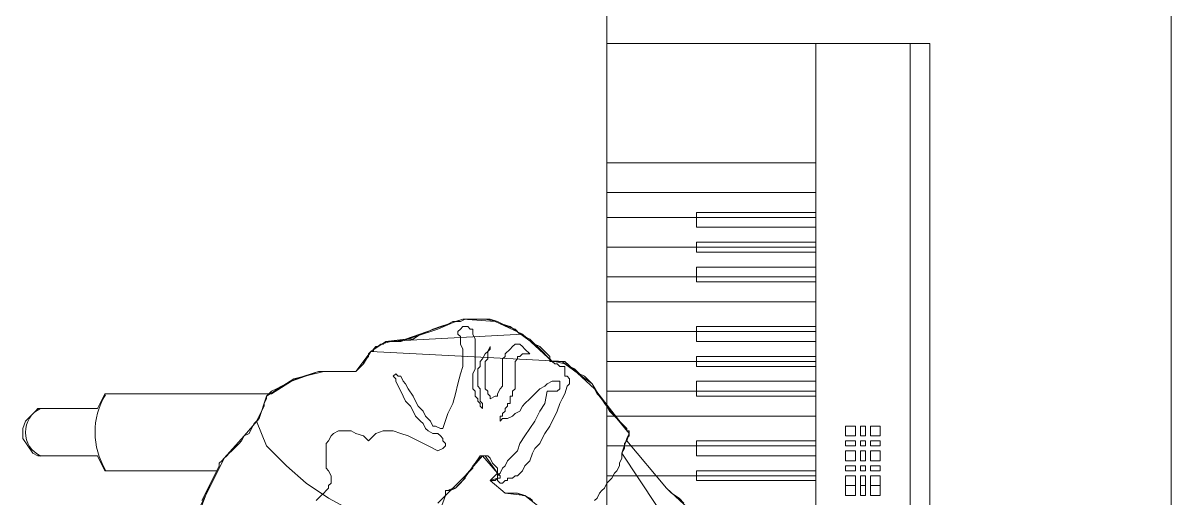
# Model space of a CAD drawing. Header units: millimetres. Extents: x 3050 to 430575, y -569542 to 36130.
# Drawn here: x 296443 to 297359, y -467452 to -467073 of the extents above; entities that cross this region are included whole.
import ezdxf

# ---------------------------------------------------------------- set-up
doc = ezdxf.new("R2010")
doc.units = ezdxf.units.MM
doc.layers.add('PDF _Геометрия', color=7, linetype='Continuous')

# ---------------------------------------------------------------- blocks, each defined once
blk = doc.blocks.new('ТХ3 4 этаж')
at = {"layer": 'PDF _Геометрия', "color": 5, "lineweight": 0}
for points in [[(10284.6, -50050), (11184.8, -50050), (11184.8, -52631.5), (10284.6, -52631.5)], [(10427.4, -50399), (10617.7, -50399), (10617.7, -50422.8), (10427.4, -50422.8)], [(10427.4, -50446.5), (10617.7, -50446.5), (10617.7, -50462.4), (10427.4, -50462.4)], [(10427.4, -50486.2), (10617.7, -50486.2), (10617.7, -50510), (10427.4, -50510)], [(10427.4, -50581.4), (10617.7, -50581.4), (10617.7, -50605.2), (10427.4, -50605.2)], [(10427.4, -50629), (10617.7, -50629), (10617.7, -50644.8), (10427.4, -50644.8)], [(10427.4, -50668.6), (10617.7, -50668.6), (10617.7, -50692.4), (10427.4, -50692.4)], [(10681.2, -50755.9), (10665.3, -50755.9), (10665.3, -50740), (10681.2, -50740)], [(10697, -50755.9), (10689.1, -50755.9), (10689.1, -50740), (10697, -50740)], [(10720.8, -50755.9), (10705, -50755.9), (10705, -50740), (10720.8, -50740)], [(10427.4, -50763.8), (10617.7, -50763.8), (10617.7, -50787.6), (10427.4, -50787.6)], [(10681.2, -50771.7), (10665.3, -50771.7), (10665.3, -50763.8), (10681.2, -50763.8)], [(10697, -50771.7), (10689.1, -50771.7), (10689.1, -50763.8), (10697, -50763.8)], [(10720.8, -50771.7), (10705, -50771.7), (10705, -50763.8), (10720.8, -50763.8)], [(10681.2, -50795.5), (10665.3, -50795.5), (10665.3, -50779.6), (10681.2, -50779.6)], [(10697, -50795.5), (10689.1, -50795.5), (10689.1, -50779.6), (10697, -50779.6)], [(10720.8, -50795.5), (10705, -50795.5), (10705, -50779.6), (10720.8, -50779.6)], [(10427.4, -50811.4), (10617.7, -50811.4), (10617.7, -50827.2), (10427.4, -50827.2)], [(10681.2, -50811.4), (10665.3, -50811.4), (10665.3, -50803.4), (10681.2, -50803.4)], [(10681.2, -50835.2), (10665.3, -50835.2), (10665.3, -50819.3), (10681.2, -50819.3)], [(10697, -50811.4), (10689.1, -50811.4), (10689.1, -50803.4), (10697, -50803.4)], [(10697, -50835.2), (10689.1, -50835.2), (10689.1, -50819.3), (10697, -50819.3)], [(10720.8, -50811.4), (10705, -50811.4), (10705, -50803.4), (10720.8, -50803.4)], [(10720.8, -50835.2), (10705, -50835.2), (10705, -50819.3), (10720.8, -50819.3)], [(10681.2, -50851), (10665.3, -50851), (10665.3, -50835.2), (10681.2, -50835.2)], [(10697, -50851), (10689.1, -50851), (10689.1, -50835.2), (10697, -50835.2)], [(10720.8, -50851), (10705, -50851), (10705, -50835.2), (10720.8, -50835.2)]]:
    blk.add_lwpolyline(points, close=True, dxfattribs=at)
for points in [[(10284.6, -50129.3), (10800.1, -50129.3), (10800.1, -52552.2), (10284.6, -52552.2)], [(10617.7, -50129.3), (10617.7, -52552.2)], [(10768.4, -52552.2), (10768.4, -50129.3)], [(10617.7, -50319.7), (10284.6, -50319.7)], [(10617.7, -50367.2), (10284.6, -50367.2)], [(10617.7, -50406.9), (10284.6, -50406.9)], [(10617.7, -50454.5), (10284.6, -50454.5)], [(10617.7, -50502.1), (10284.6, -50502.1)], [(10617.7, -50541.7), (10284.6, -50541.7)], [(10165.7, -50859), (10153.8, -50851), (10141.9, -50847.1), (10133.9, -50847.1), (10122, -50847.1), (10098.2, -50827.2), (10110.1, -50823.3), (10110.1, -50815.3), (10090.3, -50787.6), (10082.4, -50787.6), (10074.4, -50799.5), (10054.6, -50827.2), (10042.7, -50839.1), (10034.8, -50843.1), (10026.9, -50843.1), (10026.9, -50851), (10015, -50862.9)], [(9638.3, -50866.9), (9650.2, -50835.2), (9662, -50811.4), (9483.6, -50811.4), (9471.7, -50787.6), (9376.5, -50787.6), (9368.6, -50783.6), (9360.7, -50771.7), (9352.7, -50759.8), (9352.7, -50744), (9356.7, -50732.1), (9364.6, -50724.1), (9372.6, -50716.2), (9376.5, -50712.2), (9471.7, -50712.2), (9483.6, -50688.4), (9749.3, -50688.4), (9781, -50668.6), (9824.6, -50652.8), (9876.2, -50652.8), (9884.1, -50652.8), (9896, -50640.9), (9907.9, -50621), (9923.8, -50609.1), (9939.6, -50605.2), (9955.5, -50605.2), (9979.3, -50597.2), (10015, -50585.3), (10042.7, -50573.4), (10054.6, -50569.5), (10070.5, -50569.5), (10090.3, -50569.5), (10110.1, -50573.4), (10118.1, -50577.4), (10130, -50581.4), (10173.6, -50613.1), (10197.4, -50636.9), (10201.3, -50636.9), (10217.2, -50640.9), (10260.8, -50672.6), (10272.7, -50692.4), (10284.6, -50708.3), (10300.5, -50728.1), (10320.3, -50751.9), (10316.3, -50759.8), (10308.4, -50783.6), (10363.9, -50866.9)], [(9634.3, -50870.8), (9673.9, -50791.5), (9705.7, -50755.9), (9729.5, -50728.1), (9741.4, -50692.4), (9785, -50664.6), (9832.6, -50652.8), (9884.1, -50652.8), (9907.9, -50621), (9931.7, -50605.2), (9963.4, -50601.2), (10054.6, -50569.5), (10106.2, -50573.4), (10149.8, -50593.3), (10197.4, -50636.9), (10217.2, -50636.9), (10264.8, -50680.5), (10320.3, -50751.9), (10316.3, -50763.8), (10379.8, -50839.1), (10435.3, -50890.7)], [(10173.6, -50866.9), (10153.8, -50851), (10122, -50847.1), (10098.2, -50827.2), (10110.1, -50815.3), (10086.3, -50787.6), (10058.6, -50819.3), (10026.9, -50851), (9999.1, -50926.4)], [(10165.7, -50859), (10161.7, -50855), (10153.8, -50851), (10149.8, -50851), (10141.9, -50847.1), (10133.9, -50847.1), (10130, -50847.1), (10122, -50847.1), (10098.2, -50827.2), (10102.2, -50827.2), (10106.2, -50827.2), (10110.1, -50823.3), (10114.1, -50823.3), (10114.1, -50819.3), (10110.1, -50815.3), (10110.1, -50807.4), (10106.2, -50803.4), (10102.2, -50799.5), (10098.2, -50791.5), (10094.3, -50787.6), (10090.3, -50787.6), (10082.4, -50787.6), (10082.4, -50791.5), (10078.4, -50795.5), (10074.4, -50799.5), (10070.5, -50803.4), (10070.5, -50807.4), (10066.5, -50811.4), (10062.6, -50815.3), (10058.6, -50819.3), (10058.6, -50823.3), (10054.6, -50827.2), (10050.7, -50831.2), (10046.7, -50835.2), (10042.7, -50839.1), (10038.8, -50839.1), (10030.8, -50843.1), (10026.9, -50843.1), (10026.9, -50847.1), (10026.9, -50851), (10022.9, -50855), (10018.9, -50859)], [(9638.3, -50859), (9642.2, -50851), (9646.2, -50843.1), (9650.2, -50835.2), (9654.1, -50827.2), (9658.1, -50819.3), (9662, -50811.4), (9666, -50803.4), (9666, -50799.5), (9670, -50795.5), (9673.9, -50791.5), (9677.9, -50787.6), (9681.9, -50783.6), (9685.8, -50779.6), (9689.8, -50775.7), (9697.7, -50767.7), (9701.7, -50763.8), (9705.7, -50755.9), (9713.6, -50751.9), (9717.6, -50744), (9721.5, -50736), (9725.5, -50732.1), (9729.5, -50724.1), (9733.4, -50716.2), (9737.4, -50708.3), (9737.4, -50704.3), (9741.4, -50696.4), (9741.4, -50692.4), (9745.3, -50688.4), (9749.3, -50684.5), (9757.2, -50680.5), (9765.1, -50676.5), (9773.1, -50672.6), (9781, -50668.6), (9788.9, -50664.6), (9800.8, -50660.7), (9812.7, -50656.7), (9824.6, -50652.8), (9840.5, -50652.8), (9852.4, -50652.8), (9868.2, -50652.8), (9884.1, -50652.8), (9888.1, -50648.8), (9892, -50644.8), (9896, -50640.9), (9896, -50636.9), (9900, -50632.9), (9903.9, -50629), (9903.9, -50625), (9907.9, -50621), (9911.9, -50621), (9911.9, -50617.1), (9915.8, -50613.1), (9919.8, -50613.1), (9923.8, -50609.1), (9927.7, -50609.1), (9931.7, -50605.2), (9947.6, -50605.2), (9963.4, -50601.2), (9975.3, -50601.2), (9987.2, -50593.3), (9999.1, -50589.3), (10007, -50585.3), (10018.9, -50581.4), (10030.8, -50577.4), (10038.8, -50573.4), (10050.7, -50573.4), (10058.6, -50569.5), (10070.5, -50569.5), (10082.4, -50569.5), (10098.2, -50569.5), (10110.1, -50573.4), (10126, -50581.4), (10137.9, -50585.3), (10145.8, -50593.3), (10153.8, -50597.2), (10161.7, -50601.2), (10169.6, -50609.1), (10177.6, -50613.1), (10185.5, -50621), (10193.4, -50629), (10193.4, -50632.9), (10197.4, -50636.9), (10201.3, -50636.9), (10205.3, -50636.9), (10209.3, -50636.9), (10213.2, -50636.9), (10217.2, -50640.9), (10221.2, -50640.9), (10225.1, -50644.8), (10233.1, -50648.8), (10241, -50656.7), (10248.9, -50660.7), (10260.8, -50672.6), (10264.8, -50680.5), (10268.8, -50688.4), (10276.7, -50696.4), (10280.7, -50704.3), (10284.6, -50708.3), (10288.6, -50716.2), (10292.5, -50720.2), (10296.5, -50724.1), (10300.5, -50728.1), (10304.4, -50732.1), (10308.4, -50736), (10312.4, -50740), (10316.3, -50744), (10316.3, -50747.9), (10320.3, -50747.9), (10320.3, -50751.9), (10320.3, -50755.9), (10316.3, -50759.8), (10316.3, -50763.8), (10312.4, -50767.7), (10312.4, -50775.7), (10308.4, -50783.6), (10308.4, -50791.5), (10304.4, -50799.5), (10304.4, -50803.4), (10300.5, -50811.4), (10296.5, -50815.3), (10292.5, -50823.3), (10288.6, -50827.2), (10284.6, -50831.2), (10280.7, -50839.1), (10276.7, -50843.1), (10272.7, -50847.1), (10268.8, -50855), (10264.8, -50859)], [(9638.3, -50859), (9642.2, -50851), (9646.2, -50843.1), (9650.2, -50835.2), (9654.1, -50827.2), (9658.1, -50819.3), (9662, -50811.4), (9666, -50803.4), (9666, -50799.5), (9670, -50795.5), (9673.9, -50791.5), (9677.9, -50787.6), (9681.9, -50783.6), (9685.8, -50779.6), (9689.8, -50775.7), (9697.7, -50767.7), (9701.7, -50763.8), (9705.7, -50755.9), (9713.6, -50751.9), (9717.6, -50744), (9721.5, -50736), (9725.5, -50732.1), (9729.5, -50724.1), (9733.4, -50716.2), (9737.4, -50708.3), (9737.4, -50704.3), (9741.4, -50696.4), (9741.4, -50692.4), (9745.3, -50688.4), (9749.3, -50684.5), (9757.2, -50680.5), (9765.1, -50676.5), (9773.1, -50672.6), (9781, -50668.6), (9788.9, -50664.6), (9800.8, -50660.7), (9812.7, -50656.7), (9824.6, -50652.8), (9840.5, -50652.8), (9852.4, -50652.8), (9868.2, -50652.8), (9884.1, -50652.8), (9888.1, -50648.8), (9892, -50644.8), (9896, -50640.9), (9896, -50636.9), (9900, -50632.9), (9903.9, -50629), (9903.9, -50625), (9907.9, -50621), (9911.9, -50621), (9911.9, -50617.1), (9915.8, -50613.1), (9919.8, -50613.1), (9923.8, -50609.1), (9927.7, -50609.1), (9931.7, -50605.2), (9947.6, -50605.2), (9963.4, -50601.2), (9975.3, -50601.2), (9987.2, -50593.3), (9999.1, -50589.3), (10007, -50585.3), (10018.9, -50581.4), (10030.8, -50577.4), (10038.8, -50573.4), (10050.7, -50573.4), (10058.6, -50569.5), (10070.5, -50569.5), (10082.4, -50569.5), (10098.2, -50569.5), (10110.1, -50573.4), (10126, -50581.4), (10137.9, -50585.3), (10145.8, -50593.3), (10153.8, -50597.2), (10161.7, -50601.2), (10169.6, -50609.1), (10177.6, -50613.1), (10185.5, -50621), (10193.4, -50629), (10193.4, -50636.9), (10197.4, -50636.9), (10201.3, -50640.9), (10205.3, -50640.9), (10209.3, -50644.8), (10217.2, -50644.8), (10217.2, -50652.8), (10217.2, -50656.7), (10217.2, -50660.7), (10221.2, -50660.7), (10225.1, -50664.6), (10225.1, -50668.6), (10225.1, -50672.6), (10221.2, -50676.5), (10217.2, -50688.4), (10213.2, -50696.4), (10209.3, -50704.3), (10205.3, -50716.2), (10201.3, -50724.1), (10197.4, -50732.1), (10193.4, -50740), (10185.5, -50751.9), (10181.5, -50759.8), (10177.6, -50767.7), (10169.6, -50775.7), (10165.7, -50783.6), (10161.7, -50795.5), (10153.8, -50803.4), (10149.8, -50811.4), (10141.9, -50819.3), (10137.9, -50819.3), (10133.9, -50823.3), (10130, -50823.3), (10126, -50823.3), (10126, -50827.2), (10122, -50827.2), (10118.1, -50831.2), (10114.1, -50831.2), (10110.1, -50827.2), (10110.1, -50823.3), (10110.1, -50819.3), (10114.1, -50815.3), (10118.1, -50807.4), (10122, -50803.4), (10126, -50795.5), (10133.9, -50787.6), (10141.9, -50779.6), (10145.8, -50767.7), (10153.8, -50755.9), (10161.7, -50744), (10169.6, -50732.1), (10177.6, -50716.2), (10185.5, -50704.3), (10189.4, -50684.5), (10193.4, -50684.5), (10197.4, -50684.5), (10201.3, -50684.5), (10205.3, -50684.5), (10209.3, -50680.5), (10209.3, -50676.5), (10209.3, -50672.6), (10209.3, -50668.6), (10201.3, -50668.6), (10197.4, -50668.6), (10189.4, -50672.6), (10185.5, -50676.5), (10177.6, -50680.5), (10173.6, -50684.5), (10165.7, -50692.4), (10161.7, -50696.4), (10153.8, -50704.3), (10149.8, -50708.3), (10145.8, -50716.2), (10137.9, -50720.2), (10133.9, -50724.1), (10126, -50728.1), (10118.1, -50728.1), (10114.1, -50732.1), (10114.1, -50728.1), (10114.1, -50724.1), (10118.1, -50724.1), (10118.1, -50720.2), (10122, -50716.2), (10122, -50712.2), (10126, -50708.3), (10126, -50704.3), (10130, -50704.3), (10130, -50700.3), (10130, -50696.4), (10130, -50692.4), (10133.9, -50692.4), (10133.9, -50688.4), (10133.9, -50684.5), (10137.9, -50680.5), (10137.9, -50676.5), (10137.9, -50668.6), (10137.9, -50664.6), (10137.9, -50656.7), (10137.9, -50652.8), (10137.9, -50648.8), (10137.9, -50644.8), (10137.9, -50640.9), (10137.9, -50636.9), (10141.9, -50632.9), (10141.9, -50629), (10145.8, -50629), (10149.8, -50625), (10153.8, -50625), (10161.7, -50625), (10153.8, -50617.1), (10149.8, -50613.1), (10145.8, -50609.1), (10141.9, -50609.1), (10137.9, -50609.1), (10133.9, -50613.1), (10130, -50617.1), (10122, -50625), (10122, -50629), (10118.1, -50632.9), (10118.1, -50636.9), (10118.1, -50644.8), (10118.1, -50648.8), (10118.1, -50652.8), (10118.1, -50660.7), (10118.1, -50664.6), (10118.1, -50672.6), (10118.1, -50676.5), (10114.1, -50680.5), (10110.1, -50688.4), (10110.1, -50692.4), (10106.2, -50692.4), (10098.2, -50696.4), (10098.2, -50692.4), (10094.3, -50688.4), (10094.3, -50684.5), (10090.3, -50680.5), (10090.3, -50672.6), (10090.3, -50668.6), (10090.3, -50660.7), (10090.3, -50656.7), (10090.3, -50648.8), (10090.3, -50644.8), (10090.3, -50636.9), (10094.3, -50632.9), (10094.3, -50629), (10094.3, -50621), (10098.2, -50617.1), (10098.2, -50613.1), (10094.3, -50621), (10090.3, -50625), (10086.3, -50632.9), (10082.4, -50636.9), (10082.4, -50644.8), (10078.4, -50648.8), (10078.4, -50656.7), (10078.4, -50664.6), (10078.4, -50668.6), (10078.4, -50676.5), (10082.4, -50680.5), (10082.4, -50688.4), (10082.4, -50696.4), (10082.4, -50700.3), (10086.3, -50704.3), (10086.3, -50712.2), (10082.4, -50708.3), (10082.4, -50704.3), (10078.4, -50700.3), (10078.4, -50696.4), (10074.4, -50692.4), (10074.4, -50688.4), (10074.4, -50684.5), (10070.5, -50680.5), (10070.5, -50676.5), (10070.5, -50668.6), (10070.5, -50664.6), (10070.5, -50660.7), (10070.5, -50656.7), (10074.4, -50648.8), (10074.4, -50644.8), (10074.4, -50636.9), (10074.4, -50632.9), (10074.4, -50629), (10074.4, -50625), (10074.4, -50617.1), (10074.4, -50613.1), (10074.4, -50605.2), (10074.4, -50601.2), (10070.5, -50593.3), (10070.5, -50589.3), (10070.5, -50585.3), (10066.5, -50585.3), (10062.6, -50581.4), (10054.6, -50581.4), (10050.7, -50585.3), (10046.7, -50589.3), (10046.7, -50593.3), (10050.7, -50597.2), (10050.7, -50605.2), (10050.7, -50609.1), (10054.6, -50617.1), (10054.6, -50625), (10054.6, -50632.9), (10054.6, -50644.8), (10050.7, -50656.7), (10046.7, -50672.6), (10042.7, -50688.4), (10038.8, -50704.3), (10030.8, -50720.2), (10022.9, -50744), (10018.9, -50744), (10011, -50740), (10007, -50740), (10003.1, -50732.1), (9995.1, -50724.1), (9991.2, -50716.2), (9983.2, -50708.3), (9979.3, -50700.3), (9975.3, -50692.4), (9967.4, -50680.5), (9963.4, -50672.6), (9959.5, -50668.6), (9955.5, -50660.7), (9951.5, -50660.7), (9947.6, -50656.7), (9943.6, -50660.7), (9947.6, -50664.6), (9947.6, -50668.6), (9951.5, -50676.5), (9955.5, -50684.5), (9959.5, -50692.4), (9963.4, -50700.3), (9971.3, -50708.3), (9975.3, -50716.2), (9979.3, -50724.1), (9987.2, -50732.1), (9991.2, -50736), (9995.1, -50744), (9999.1, -50747.9), (10007, -50751.9), (10011, -50751.9), (10015, -50751.9), (10018.9, -50755.9), (10022.9, -50759.8), (10022.9, -50763.8), (10026.9, -50767.7), (10026.9, -50771.7), (10022.9, -50775.7), (10015, -50779.6), (9999.1, -50771.7), (9983.2, -50763.8), (9967.4, -50755.9), (9955.5, -50751.9), (9943.6, -50747.9), (9927.7, -50747.9), (9915.8, -50751.9), (9903.9, -50763.8), (9896, -50755.9), (9884.1, -50751.9), (9876.2, -50747.9), (9868.2, -50747.9), (9860.3, -50747.9), (9856.4, -50747.9), (9848.4, -50751.9), (9844.5, -50755.9), (9840.5, -50763.8), (9836.5, -50767.7), (9836.5, -50775.7), (9836.5, -50783.6), (9836.5, -50791.5), (9836.5, -50799.5), (9836.5, -50807.4), (9840.5, -50811.4), (9844.5, -50819.3), (9844.5, -50823.3), (9844.5, -50831.2), (9840.5, -50835.2), (9840.5, -50839.1), (9836.5, -50843.1), (9832.6, -50847.1), (9828.6, -50851), (9824.6, -50855), (9820.7, -50859)], [(10149.8, -50593.3), (9931.7, -50605.2)], [(10617.7, -50589.3), (10284.6, -50589.3)], [(10217.2, -50636.9), (9907.9, -50621)], [(10617.7, -50636.9), (10284.6, -50636.9)], [(9483.6, -50688.4), (9749.3, -50688.4)], [(10617.7, -50684.5), (10284.6, -50684.5)], [(9376.5, -50712.2), (9471.7, -50712.2)], [(10617.7, -50724.1), (10284.6, -50724.1)], [(9999.1, -50914.5), (9915.8, -50890.7), (9876.2, -50874.8), (9840.5, -50855), (9804.8, -50831.2), (9773.1, -50803.4), (9741.4, -50771.7), (9733.4, -50751.9), (9725.5, -50732.1)], [(10407.5, -50862.9), (10399.6, -50855), (10387.7, -50847.1), (10379.8, -50839.1), (10316.3, -50763.8)], [(10617.7, -50771.7), (10284.6, -50771.7)], [(9376.5, -50787.6), (9471.7, -50787.6)], [(9483.6, -50811.4), (9662, -50811.4)], [(10617.7, -50819.3), (10284.6, -50819.3)]]:
    blk.add_lwpolyline(points, dxfattribs=at)
for centre, radius, start, end in [((9584.5, -50749.9), 116.8, 149.1449, 211.3076), ((9398.5, -50749.9), 41.8, 115.2373, 245.4754)]:
    blk.add_arc(centre, radius, start, end, dxfattribs=at)

msp = doc.modelspace()

# ---------------------------------------------------------------- block references
at = {"xscale": 0.5, "yscale": 0.5, "zscale": 0.5}
msp.add_blockref('ТХ3 4 этаж', (291766.25, -442024.29), dxfattribs=at)

doc.saveas('drawing.dxf')
